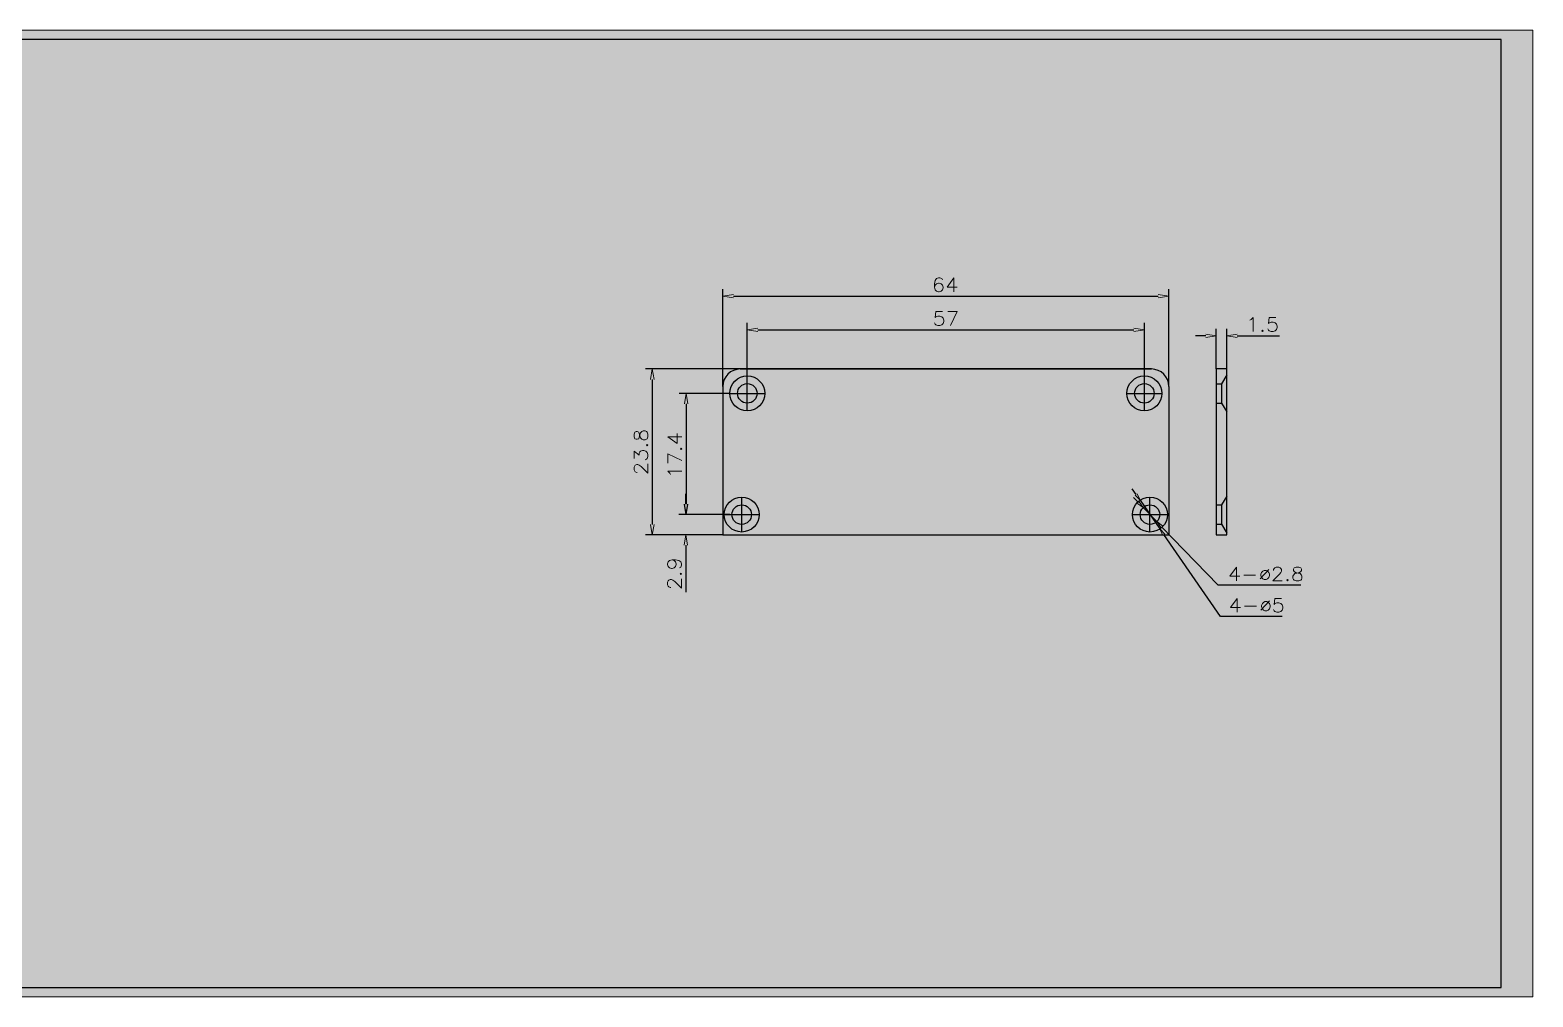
# Model space of a CAD drawing. Header units: inches. Extents: x 0 to 422, y 0 to 136.
# Drawn here: x 211.1 to 422.3, y 0 to 135.8 of the extents above; entities that cross this region are included whole.
import ezdxf

# ---------------------------------------------------------------- set-up
doc = ezdxf.new("R2010")
doc.units = ezdxf.units.IN
doc.header["$MEASUREMENT"] = 0
doc.layers.add('图层 1', color=7, linetype='Continuous')

# ---------------------------------------------------------------- blocks, each defined once
blk = doc.blocks.new('block 2')
at = {"layer": '图层 1', "lineweight": 0}
for points in [[(0, 0), (422.27, 0), (422.27, 135.82), (0, 135.82), (0, 0)], [(309.94, 98.69), (308.47, 98.45), (309.94, 98.2)], [(369.64, 98.69), (371.11, 98.45), (369.64, 98.2)], [(313.37, 93.95), (311.9, 93.71), (313.37, 93.46)], [(366.22, 93.95), (367.69, 93.71), (366.22, 93.46)], [(376.32, 93.11), (377.79, 92.87), (376.32, 92.62)], [(380.72, 93.11), (379.25, 92.87), (380.72, 92.62)], [(298.31, 86.74), (298.55, 88.21), (298.8, 86.74)], [(303.07, 83.32), (303.31, 84.78), (303.56, 83.32)], [(366.66, 70.67), (367.08, 69.77), (366.39, 70.48)], [(303.02, 69.22), (303.27, 67.75), (303.51, 69.22)], [(303.07, 69.22), (303.31, 67.75), (303.56, 69.22)], [(366.96, 69.56), (367.52, 68.74), (366.72, 69.33)], [(298.31, 66.38), (298.55, 64.92), (298.8, 66.38)], [(370.22, 66.18), (369.42, 66.77), (369.98, 65.95)], [(370.55, 65.03), (369.86, 65.74), (370.28, 64.84)], [(303.02, 63.45), (303.27, 64.92), (303.51, 63.45)]]:
    blk.add_lwpolyline(points, dxfattribs=at)
at = {"layer": '图层 1', "color": 3, "lineweight": 25, "true_color": 0x00ff00}
blk.add_lwpolyline([(4.46, 1.33), (417.82, 1.33), (417.82, 134.49), (4.46, 134.49), (4.46, 1.33)], dxfattribs=at)
at = {"layer": '图层 1', "color": 18, "lineweight": 25, "true_color": 0x000000}
for points in [[(308.47, 85.76), (308.47, 99.42)], [(371.11, 85.76), (371.11, 99.42)], [(309.94, 98.45), (369.64, 98.45)], [(311.9, 87.23), (311.9, 94.69)], [(313.37, 93.71), (366.22, 93.71)], [(367.69, 87.23), (367.69, 94.69)], [(377.79, 88.21), (377.79, 93.85)], [(379.25, 88.21), (379.25, 93.85)], [(376.32, 92.87), (374.85, 92.87)], [(380.72, 92.87), (386.68, 92.87)], [(310.86, 88.21), (297.58, 88.21)], [(298.55, 86.74), (298.55, 66.38)], [(309.7, 87.88), (309.7, 87.88)], [(310.92, 88.21), (310.92, 88.21)], [(310.92, 88.21), (368.67, 88.21)], [(310.92, 88.21), (368.67, 88.21)], [(311.9, 82.34), (311.9, 87.23)], [(367.69, 82.34), (367.69, 87.23)], [(368.67, 88.21), (368.67, 88.21)], [(369.89, 87.88), (369.89, 87.88)], [(377.79, 88.21), (377.79, 64.92), (379.25, 64.92), (379.25, 88.21), (377.79, 88.21)], [(379.25, 87.37), (378.52, 86.14), (378.52, 83.43), (379.25, 82.2)], [(309.45, 84.78), (302.33, 84.78)], [(308.47, 85.76), (308.47, 85.76)], [(308.47, 85.76), (308.47, 85.76)], [(308.47, 85.76), (308.47, 64.92), (371.11, 64.92)], [(309.45, 84.78), (314.35, 84.78)], [(365.24, 84.78), (370.13, 84.78)], [(371.11, 85.76), (371.11, 85.76)], [(371.11, 85.76), (371.11, 85.76)], [(371.11, 85.76), (371.11, 64.92)], [(377.79, 86.14), (378.52, 86.14)], [(303.31, 83.32), (303.31, 69.22)], [(377.79, 83.43), (378.52, 83.43)], [(303.27, 69.22), (303.27, 70.69)], [(311.12, 65.31), (311.12, 70.2)], [(366.52, 70.57), (365.97, 71.38)], [(366.84, 69.45), (366.16, 70.15)], [(367.08, 69.77), (369.86, 65.74)], [(368.47, 65.31), (368.47, 70.2)], [(379.25, 70.34), (378.52, 69.11), (378.52, 66.4), (379.25, 65.17)], [(309.45, 67.75), (302.29, 67.75)], [(309.45, 67.75), (302.33, 67.75)], [(308.67, 67.75), (313.56, 67.75)], [(366.02, 67.75), (370.92, 67.75)], [(367.52, 68.74), (369.42, 66.77)], [(377.79, 69.11), (378.52, 69.11)], [(389.65, 57.82), (378.03, 57.82), (370.1, 66.06)], [(377.79, 66.4), (378.52, 66.4)], [(308.47, 64.92), (297.58, 64.92)], [(308.47, 64.92), (302.29, 64.92)], [(303.27, 63.45), (303.27, 56.84)], [(387.06, 53.42), (378.37, 53.42), (370.42, 64.94)]]:
    blk.add_lwpolyline(points, dxfattribs=at)
at = {"layer": '图层 1', "color": 18, "lineweight": 9, "true_color": 0x000000}
for points in [[(339.33, 100.73), (339.23, 100.92), (338.95, 101.01), (338.77, 101.01), (338.49, 100.92), (338.3, 100.64), (338.21, 100.18), (338.21, 99.71), (338.3, 99.34), (338.49, 99.15), (338.77, 99.06), (338.86, 99.06), (339.14, 99.15), (339.33, 99.34), (339.42, 99.62), (339.42, 99.71), (339.33, 99.99), (339.14, 100.18), (338.86, 100.27), (338.77, 100.27), (338.49, 100.18), (338.3, 99.99), (338.21, 99.71)], [(340.91, 99.06), (340.91, 101.01), (339.98, 99.71), (341.38, 99.71)], [(338.21, 94.69), (338.3, 94.51), (338.39, 94.41), (338.67, 94.32), (338.95, 94.32), (339.23, 94.41), (339.42, 94.6), (339.51, 94.88), (339.51, 95.07), (339.42, 95.35), (339.23, 95.53), (338.95, 95.62), (338.67, 95.62), (338.39, 95.53), (338.3, 95.44), (338.39, 96.28), (339.33, 96.28)], [(340.44, 94.32), (341.38, 96.28), (340.07, 96.28)], [(382.52, 95.06), (382.71, 95.16), (382.99, 95.44), (382.99, 93.48)], [(385.04, 93.85), (385.13, 93.67), (385.22, 93.57), (385.5, 93.48), (385.78, 93.48), (386.06, 93.57), (386.25, 93.76), (386.34, 94.04), (386.34, 94.22), (386.25, 94.5), (386.06, 94.69), (385.78, 94.78), (385.5, 94.78), (385.22, 94.69), (385.13, 94.6), (385.22, 95.44), (386.15, 95.44)], [(384.29, 93.48), (384.38, 93.57), (384.29, 93.67), (384.2, 93.57), (384.29, 93.48)], [(297.94, 78.7), (297.94, 79.07), (297.85, 79.35), (297.76, 79.45), (297.57, 79.54), (297.29, 79.54), (297.1, 79.45), (296.92, 79.26), (296.82, 78.98), (296.73, 78.61), (296.64, 78.42), (296.45, 78.33), (296.27, 78.33), (296.08, 78.42), (295.99, 78.7), (295.99, 79.07), (296.08, 79.35), (296.27, 79.45), (296.45, 79.45), (296.64, 79.35), (296.73, 79.17), (296.82, 78.8), (296.92, 78.52), (297.1, 78.33), (297.29, 78.24), (297.57, 78.24), (297.76, 78.33), (297.85, 78.42), (297.94, 78.7)], [(302.7, 78.69), (300.74, 78.69), (302.05, 77.76), (302.05, 79.15)], [(295.99, 75.63), (295.99, 76.65), (296.73, 76.09), (296.73, 76.37), (296.82, 76.56), (296.92, 76.65), (297.2, 76.75), (297.38, 76.75), (297.66, 76.65), (297.85, 76.47), (297.94, 76.19), (297.94, 75.91), (297.85, 75.63), (297.76, 75.54), (297.57, 75.44)], [(297.94, 77.49), (297.85, 77.58), (297.76, 77.49), (297.85, 77.4), (297.94, 77.49)], [(302.7, 75.34), (300.74, 76.27), (300.74, 74.96)], [(302.7, 77.01), (302.61, 77.1), (302.51, 77.01), (302.61, 76.92), (302.7, 77.01)], [(296.45, 73.67), (296.36, 73.67), (296.17, 73.77), (296.08, 73.86), (295.99, 74.05), (295.99, 74.42), (296.08, 74.61), (296.17, 74.7), (296.36, 74.79), (296.54, 74.79), (296.73, 74.7), (297.01, 74.51), (297.94, 73.58), (297.94, 74.89)], [(301.11, 73.38), (301.02, 73.57), (300.74, 73.85), (302.7, 73.85)], [(302.37, 60.29), (302.56, 60.39), (302.65, 60.67), (302.65, 60.85), (302.56, 61.13), (302.28, 61.32), (301.82, 61.41), (301.35, 61.41), (300.98, 61.32), (300.79, 61.13), (300.7, 60.85), (300.7, 60.76), (300.79, 60.48), (300.98, 60.29), (301.26, 60.2), (301.35, 60.2), (301.63, 60.29), (301.82, 60.48), (301.91, 60.76), (301.91, 60.85), (301.82, 61.13), (301.63, 61.32), (301.35, 61.41)], [(302.65, 59.46), (302.56, 59.55), (302.47, 59.46), (302.56, 59.36), (302.65, 59.46)], [(380.61, 58.43), (380.61, 60.39), (379.68, 59.09), (381.08, 59.09)], [(384.52, 59.92), (384.8, 59.92), (384.99, 59.83), (385.18, 59.64), (385.27, 59.37), (385.27, 59.18), (385.18, 58.9), (384.99, 58.71), (384.8, 58.62), (384.52, 58.62), (384.34, 58.71), (384.15, 58.9), (384.06, 59.18), (384.06, 59.37), (384.15, 59.64), (384.34, 59.83), (384.52, 59.92)], [(385.83, 59.92), (385.83, 60.02), (385.92, 60.2), (386.01, 60.3), (386.2, 60.39), (386.57, 60.39), (386.76, 60.3), (386.85, 60.2), (386.95, 60.02), (386.95, 59.83), (386.85, 59.64), (386.67, 59.37), (385.73, 58.43), (387.04, 58.43)], [(388.99, 58.43), (389.37, 58.43), (389.65, 58.53), (389.74, 58.62), (389.83, 58.81), (389.83, 59.09), (389.74, 59.27), (389.55, 59.46), (389.27, 59.55), (388.9, 59.64), (388.71, 59.74), (388.62, 59.92), (388.62, 60.11), (388.71, 60.3), (388.99, 60.39), (389.37, 60.39), (389.65, 60.3), (389.74, 60.11), (389.74, 59.92), (389.65, 59.74), (389.46, 59.64), (389.09, 59.55), (388.81, 59.46), (388.62, 59.27), (388.53, 59.09), (388.53, 58.81), (388.62, 58.62), (388.71, 58.53), (388.99, 58.43)], [(301.16, 57.5), (301.07, 57.5), (300.88, 57.59), (300.79, 57.69), (300.7, 57.87), (300.7, 58.25), (300.79, 58.43), (300.88, 58.53), (301.07, 58.62), (301.26, 58.62), (301.44, 58.53), (301.72, 58.34), (302.65, 57.41), (302.65, 58.71)], [(387.78, 58.43), (387.88, 58.53), (387.78, 58.62), (387.69, 58.53), (387.78, 58.43)], [(380.72, 54.03), (380.72, 55.99), (379.79, 54.69), (381.18, 54.69)], [(384.63, 55.53), (384.91, 55.53), (385.1, 55.43), (385.28, 55.25), (385.37, 54.97), (385.37, 54.78), (385.28, 54.5), (385.1, 54.31), (384.91, 54.22), (384.63, 54.22), (384.44, 54.31), (384.26, 54.5), (384.16, 54.78), (384.16, 54.97), (384.26, 55.25), (384.44, 55.43), (384.63, 55.53)], [(385.84, 54.41), (385.93, 54.22), (386.03, 54.13), (386.31, 54.03), (386.59, 54.03), (386.86, 54.13), (387.05, 54.31), (387.14, 54.59), (387.14, 54.78), (387.05, 55.06), (386.86, 55.25), (386.59, 55.34), (386.31, 55.34), (386.03, 55.25), (385.93, 55.15), (386.03, 55.99), (386.96, 55.99)]]:
    blk.add_lwpolyline(points, dxfattribs=at)
at = {"layer": '图层 1', "color": 18, "lineweight": 25, "true_color": 0x000000}
for points in [[(310.92, 88.21), (309.57, 88.21), (308.47, 87.11), (308.47, 85.76)], [(310.92, 88.21), (309.57, 88.21), (308.47, 87.11), (308.47, 85.76)], [(310.92, 88.21), (309.57, 88.21), (308.47, 87.11), (308.47, 85.76)], [(310.92, 88.21), (309.57, 88.21), (308.47, 87.11), (308.47, 85.76)], [(310.92, 88.21), (309.57, 88.21), (308.47, 87.11), (308.47, 85.76)], [(310.92, 88.21), (309.57, 88.21), (308.47, 87.11), (308.47, 85.76)], [(310.92, 88.21), (309.57, 88.21), (308.47, 87.11), (308.47, 85.76)], [(310.92, 88.21), (309.57, 88.21), (308.47, 87.11), (308.47, 85.76)], [(310.92, 88.21), (309.57, 88.21), (308.47, 87.11), (308.47, 85.76)], [(310.92, 88.21), (309.57, 88.21), (308.47, 87.11), (308.47, 85.76)], [(371.11, 85.76), (371.11, 87.11), (370.02, 88.21), (368.67, 88.21)], [(371.11, 85.76), (371.11, 87.11), (370.02, 88.21), (368.67, 88.21)], [(371.11, 85.76), (371.11, 87.11), (370.02, 88.21), (368.67, 88.21)], [(371.11, 85.76), (371.11, 87.11), (370.02, 88.21), (368.67, 88.21)], [(371.11, 85.76), (371.11, 87.11), (370.02, 88.21), (368.67, 88.21)], [(371.11, 85.76), (371.11, 87.11), (370.02, 88.21), (368.67, 88.21)], [(371.11, 85.76), (371.11, 87.11), (370.02, 88.21), (368.67, 88.21)], [(371.11, 85.76), (371.11, 87.11), (370.02, 88.21), (368.67, 88.21)], [(371.11, 85.76), (371.11, 87.11), (370.02, 88.21), (368.67, 88.21)], [(371.11, 85.76), (371.11, 87.11), (370.02, 88.21), (368.67, 88.21)]]:
    blk.add_open_spline(points, degree=3, dxfattribs=at)
for points, knots in [([(309.45, 84.78), (309.45, 83.43), (310.55, 82.34), (311.9, 82.34), (313.25, 82.34), (314.35, 83.43), (314.35, 84.78), (314.35, 86.14), (313.25, 87.23), (311.9, 87.23), (310.55, 87.23), (309.45, 86.14), (309.45, 84.78)], [0, 0, 0, 0, 1, 1, 1, 2, 2, 2, 3, 3, 3, 4, 4, 4, 4]), ([(310.92, 88.21), (310.92, 88.21), (368.67, 88.21), (368.67, 88.21), (368.67, 88.21), (310.92, 88.21), (310.92, 88.21)], [0, 0, 0, 0, 1, 1, 1, 2, 2, 2, 2]), ([(365.24, 84.78), (365.24, 83.43), (366.33, 82.34), (367.69, 82.34), (369.04, 82.34), (370.13, 83.43), (370.13, 84.78), (370.13, 86.14), (369.04, 87.23), (367.69, 87.23), (366.33, 87.23), (365.24, 86.14), (365.24, 84.78)], [0, 0, 0, 0, 1, 1, 1, 2, 2, 2, 3, 3, 3, 4, 4, 4, 4]), ([(310.53, 84.78), (310.53, 84.03), (311.14, 83.41), (311.9, 83.41), (312.66, 83.41), (313.27, 84.03), (313.27, 84.78), (313.27, 85.54), (312.66, 86.15), (311.9, 86.15), (311.14, 86.15), (310.53, 85.54), (310.53, 84.78)], [0, 0, 0, 0, 1, 1, 1, 2, 2, 2, 3, 3, 3, 4, 4, 4, 4]), ([(366.32, 84.78), (366.32, 84.03), (366.93, 83.41), (367.69, 83.41), (368.44, 83.41), (369.06, 84.03), (369.06, 84.78), (369.06, 85.54), (368.44, 86.15), (367.69, 86.15), (366.93, 86.15), (366.32, 85.54), (366.32, 84.78)], [0, 0, 0, 0, 1, 1, 1, 2, 2, 2, 3, 3, 3, 4, 4, 4, 4]), ([(308.67, 67.75), (308.67, 66.4), (309.76, 65.31), (311.12, 65.31), (312.47, 65.31), (313.56, 66.4), (313.56, 67.75), (313.56, 69.11), (312.47, 70.2), (311.12, 70.2), (309.76, 70.2), (308.67, 69.11), (308.67, 67.75)], [0, 0, 0, 0, 1, 1, 1, 2, 2, 2, 3, 3, 3, 4, 4, 4, 4]), ([(366.02, 67.75), (366.02, 66.4), (367.12, 65.31), (368.47, 65.31), (369.82, 65.31), (370.92, 66.4), (370.92, 67.75), (370.92, 69.11), (369.82, 70.2), (368.47, 70.2), (367.12, 70.2), (366.02, 69.11), (366.02, 67.75)], [0, 0, 0, 0, 1, 1, 1, 2, 2, 2, 3, 3, 3, 4, 4, 4, 4]), ([(309.75, 67.75), (309.75, 67), (310.36, 66.38), (311.12, 66.38), (311.87, 66.38), (312.49, 67), (312.49, 67.75), (312.49, 68.51), (311.87, 69.12), (311.12, 69.12), (310.36, 69.12), (309.75, 68.51), (309.75, 67.75)], [0, 0, 0, 0, 1, 1, 1, 2, 2, 2, 3, 3, 3, 4, 4, 4, 4]), ([(367.1, 67.75), (367.1, 67), (367.71, 66.38), (368.47, 66.38), (369.23, 66.38), (369.84, 67), (369.84, 67.75), (369.84, 68.51), (369.23, 69.12), (368.47, 69.12), (367.71, 69.12), (367.1, 68.51), (367.1, 67.75)], [0, 0, 0, 0, 1, 1, 1, 2, 2, 2, 3, 3, 3, 4, 4, 4, 4])]:
    blk.add_open_spline(points, degree=3, knots=knots, dxfattribs=at)
at = {"layer": '图层 1', "color": 18, "lineweight": 9, "true_color": 0x000000}
for points in [[(381.64, 59.27), (381.64, 59.27), (383.31, 59.27), (383.31, 59.27), (383.31, 59.27), (381.64, 59.27), (381.64, 59.27)], [(385.18, 60.02), (385.18, 60.02), (383.96, 58.71), (383.96, 58.71), (383.96, 58.71), (385.18, 60.02), (385.18, 60.02)], [(385.28, 55.62), (385.28, 55.62), (384.07, 54.31), (384.07, 54.31), (384.07, 54.31), (385.28, 55.62), (385.28, 55.62)], [(381.74, 54.87), (381.74, 54.87), (383.42, 54.87), (383.42, 54.87), (383.42, 54.87), (381.74, 54.87), (381.74, 54.87)]]:
    blk.add_open_spline(points, degree=3, knots=[0, 0, 0, 0, 1, 1, 1, 2, 2, 2, 2], dxfattribs=at)

msp = doc.modelspace()

# ---------------------------------------------------------------- hatches: boundary and pattern name
at = {"layer": '图层 1', "true_color": 0xffffff}
h = msp.add_hatch(color=7, dxfattribs=at)
h.dxf.hatch_style = 2
h.paths.add_polyline_path([(0, 0), (422.27, 0), (422.27, 135.82), (0, 135.82)])

# ---------------------------------------------------------------- linework, layer by layer
at = {"layer": '图层 1', "lineweight": 0}
msp.add_lwpolyline([(0, 0), (422.27, 0), (422.27, 135.82), (0, 135.82)], dxfattribs=at)

# ---------------------------------------------------------------- block references
at = {"layer": '图层 1'}
msp.add_blockref('block 2', (0, 0), dxfattribs=at)

doc.saveas('drawing.dxf')
